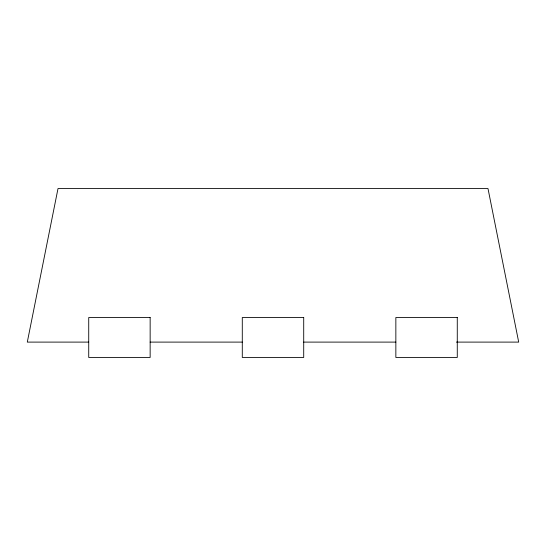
<?xml version="1.0" encoding="UTF-8"?>
<svg xmlns="http://www.w3.org/2000/svg" width="546" height="546" viewBox="0 0 546 546"><rect width="100%" height="100%" fill="white"/><g stroke="black" fill="none" stroke-linecap="round" stroke-linejoin="round"><path stroke-width="0.82" d="M88.725 342.103L27.3 342.103L58.013 188.541L487.988 188.541L518.7 342.103L456.422 342.103M150.15 342.103L242.287 342.103M303.712 342.103L395.85 342.103M150.15 317.533L88.725 317.533L88.725 357.459L150.15 357.459L150.15 317.533M303.712 317.533L242.287 317.533L242.287 357.459L303.712 357.459L303.712 317.533M457.275 317.533L395.85 317.533L395.85 357.459L457.275 357.459L457.275 317.533"/></g></svg>
